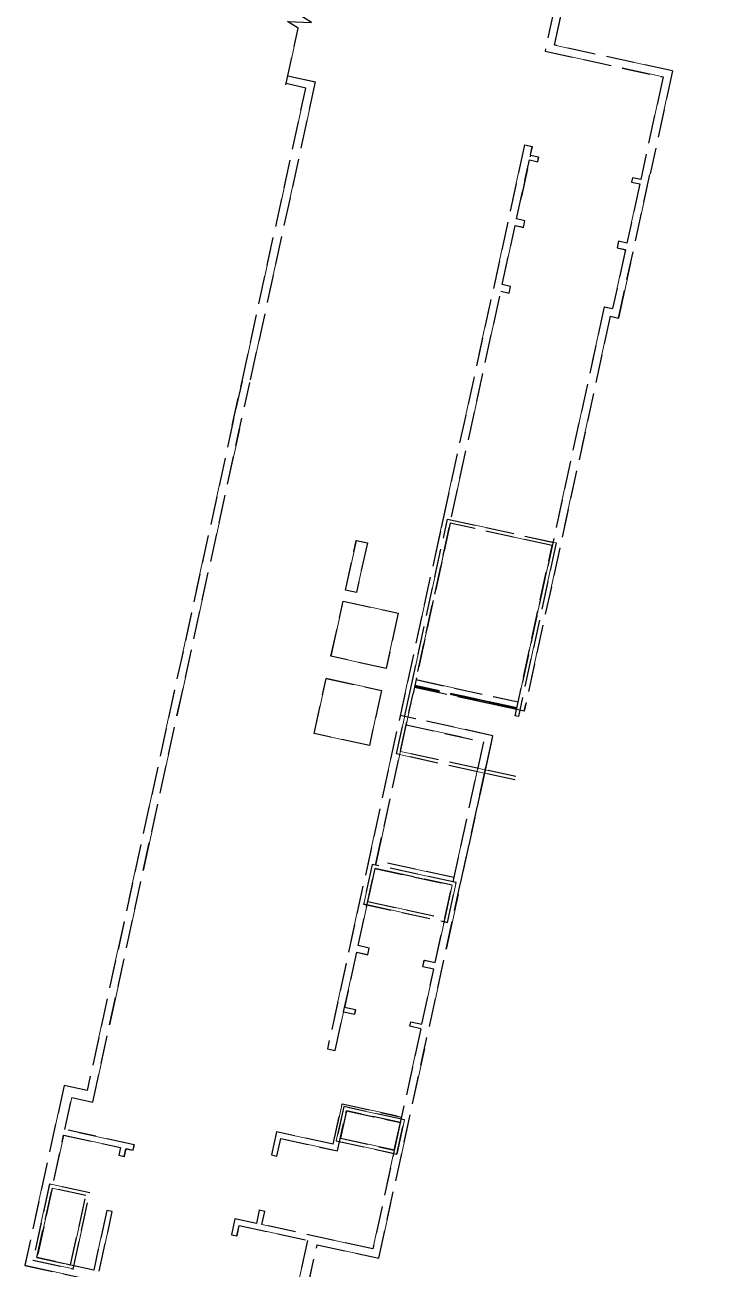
# Model space of a CAD drawing. Extents: x 0 to 531375, y 0 to 4335249.
# Drawn here: x 498334.4 to 498396, y 4330511.7 to 4330621.9 of the extents above; entities that cross this region are included whole.
import ezdxf

# ---------------------------------------------------------------- set-up
doc = ezdxf.new("R2010")
doc.units = 0
doc.linetypes.add('DASH', pattern=[0.35, 0.25, -0.1])
doc.layers.get('0').update_dxf_attribs({"lineweight": 15})
doc.layers.add('地铁', color=4, linetype='Continuous', lineweight=15)

# ---------------------------------------------------------------- blocks, each defined once
blk = doc.blocks.new('总图提取 2015 11 6')
at = {"layer": '地铁', "linetype": 'DASH', "lineweight": -3, "ltscale": 10}
for p, q in [((107436.63, 298272.61, 0), (107421.66, 298204.02, 0)), ((107422.49, 298204.56, 0), (107437.16, 298271.78, 0)), ((107421.66, 298204.02, 0), (107432.11, 298201.74, 0)), ((107432.95, 298202.28, 0), (107422.49, 298204.56, 0)), ((107432.11, 298201.74, 0), (107430.13, 298192.66, 0)), ((107432.95, 298202.28, 0), (107430.96, 298193.17, 0)), ((107419.85, 298195.72, 0), (107411.93, 298159.41, 0)), ((107419.85, 298195.72, 0), (107420.53, 298195.57, 0)), ((107420.38, 298194.86, 0), (107420.53, 298195.57, 0)), ((107420.53, 298195.57, 0), (107420.53, 298195.57, 0)), ((107419.13, 298189.17, 0), (107420.28, 298194.4, 0)), ((107420.28, 298194.4, 0), (107421.01, 298194.24, 0)), ((107420.38, 298194.86, 0), (107420.34, 298194.68, 0)), ((107421.09, 298194.63, 0), (107420.36, 298194.79, 0)), ((107420.36, 298194.79, 0), (107420.36, 298194.76, 0)), ((107420.38, 298194.86, 0), (107420.38, 298194.86, 0)), ((107421.01, 298194.24, 0), (107421.09, 298194.63, 0)), ((107420.1, 298193.61, 0), (107419.5, 298190.86, 0)), ((107428.17, 298180.39, 0), (107430.96, 298193.17, 0)), ((107429.4, 298192.82, 0), (107429.31, 298192.43, 0)), ((107430.13, 298192.66, 0), (107429.4, 298192.82, 0)), ((107430.05, 298192.27, 0), (107428.91, 298187.04, 0)), ((107429.31, 298192.43, 0), (107430.05, 298192.27, 0)), ((107417.87, 298183.36, 0), (107419.01, 298188.58, 0)), ((107419.01, 298188.58, 0), (107419.74, 298188.42, 0)), ((107419.87, 298189.01, 0), (107419.13, 298189.17, 0)), ((107419.74, 298188.42, 0), (107419.87, 298189.01, 0)), ((107428.78, 298186.45, 0), (107427.64, 298181.23, 0)), ((107428.17, 298187.2, 0), (107428.05, 298186.61, 0)), ((107428.05, 298186.61, 0), (107428.78, 298186.45, 0)), ((107428.91, 298187.04, 0), (107428.17, 298187.2, 0)), ((107418.6, 298183.2, 0), (107417.87, 298183.36, 0)), ((107418.47, 298182.61, 0), (107418.6, 298183.2, 0)), ((107410.39, 298149.11, -0.04), (107417.74, 298182.77, 0)), ((107417.74, 298182.77, 0), (107418.47, 298182.61, 0)), ((107426.9, 298181.39, 0), (107427.64, 298181.23, 0)), ((107393.95, 298170.87, 0), (107394.82, 298174.82, 0)), ((107419.8, 298145.58, -0.26), (107410.08, 298147.7, -0.17)), ((107410.23, 298148.38, -0.17), (107419.27, 298146.41, -0.17)), ((107406.65, 298131.96, 0), (107409.79, 298146.33, 0)), ((107413.58, 298130.87, 0), (107406.74, 298132.36, 0)), ((107405.1, 298124.83, 0), (107406.5, 298131.27, 0)), ((107406.59, 298131.67, 0), (107413.43, 298130.18, 0)), ((107411.94, 298123.34, 0), (107413.34, 298129.78, 0)), ((107410.74, 298117.87, 0), (107411.81, 298122.76, 0))]:
    blk.add_line(p, q, dxfattribs=at)
for points, elevation in [([(107398.69, 298201.03), (107399.79, 298206.05), (107398.84, 298206.64), (107400.97, 298206.56), (107400.03, 298207.14), (107401.12, 298212.16)], 0), ([(107394.82, 298174.82), (107400.48, 298200.76), (107398.72, 298201.15), (107398.87, 298201.83), (107401.31, 298201.3), (107395.5, 298174.67)], 0), ([(107427.65, 298181.3), (107427.65, 298181.3)], 0), ([(107408.72, 298108.59), (107406.41, 298097.99), (107396.59, 298100.13), (107396.84, 298101.3), (107396.35, 298101.41), (107396.1, 298100.24), (107394.19, 298100.65), (107393.88, 298099.24), (107394.37, 298099.13), (107394.57, 298100.06), (107400.63, 298098.74), (107399.23, 298092.29)], 0), ([(107382.18, 298096.01), (107383.33, 298101.28), (107382.84, 298101.39), (107381.69, 298096.11), (107376.66, 298097.21), (107379.02, 298108.06), (107384.05, 298106.96), (107383.91, 298106.28), (107384.39, 298106.17), (107384.54, 298106.85), (107385.18, 298106.71), (107385.28, 298107.2), (107379.13, 298108.55), (107379.75, 298111.38), (107381.6, 298110.97), (107395.5, 298174.67)], 0), ([(107394.82, 298174.82), (107381.11, 298112)], 0), ([(107412.99, 298164.3), (107402.39, 298115.7), (107403.07, 298115.55), (107404.24, 298120.88)], 0), ([(107409.68, 298147.22), (107409.67, 298147.22), (107413.02, 298162.59), (107422.65, 298160.49), (107419.3, 298145.12), (107419, 298145.19), (107422.29, 298160.26), (107413.25, 298162.23), (107409.97, 298147.16)], -0.17), ([(107419.13, 298145.77), (107410.09, 298147.75)], -0.17), ([(107419.14, 298145.83), (107410.11, 298147.8)], -0.17), ([(107419.16, 298145.89), (107410.12, 298147.86)], -0.17), ([(107418.99, 298139.51), (107418.99, 298139.51), (107408.49, 298141.8), (107409.68, 298147.22)], -0.17), ([(107419.06, 298139.8), (107419.06, 298139.8), (107408.85, 298142.03), (107409.97, 298147.16)], -0.17), ([(107406.94, 298097.16), (107417.03, 298143.42), (107408.83, 298145.21)], 0), ([(107409.36, 298144.37), (107416.2, 298142.88), (107413.64, 298131.15)], 0), ([(107414.18, 298130.32), (107416.76, 298142.17), (107416.76, 298142.17)], 0), ([(107413.64, 298131.15), (107413.49, 298130.46)], 0), ([(107404.97, 298124.25), (107405.95, 298124.03), (107406.08, 298124.62), (107405.1, 298124.83)], 0), ([(107404.97, 298124.25), (107403.9, 298119.36)], 0), ([(107411.81, 298122.76), (107410.83, 298122.97), (107410.96, 298123.56), (107411.94, 298123.34)], 0), ([(107403.82, 298118.97), (107404.8, 298118.76), (107404.88, 298119.15), (107403.9, 298119.36)], 0), ([(107410.66, 298117.48), (107409.68, 298117.69), (107409.77, 298118.08), (107410.74, 298117.87)], 0), ([(107410.66, 298117.48), (107408.25, 298106.44), (107408.25, 298106.44)], 0), ([(107381.11, 298112), (107379.06, 298112.45), (107375.59, 298096.52), (107399.91, 298091.22), (107401.47, 298098.35), (107406.94, 298097.16)], 0), ([(107402.9, 298107.25), (107403.68, 298110.82), (107408.95, 298109.66)], 0), ([(107403.28, 298106.65), (107404.06, 298110.22), (107408.85, 298109.18)], 0), ([(107402.9, 298107.25), (107397.87, 298108.35), (107397.84, 298108.2), (107397.84, 298108.2), (107397.42, 298106.3), (107397.91, 298106.19), (107398.25, 298107.75), (107403.28, 298106.65)], 0)]:
    blk.add_lwpolyline(points, dxfattribs=dict(at, elevation=elevation))
at = {"layer": '地铁', "linetype": 'DASH', "lineweight": -3, "ltscale": 10, "elevation": 0, "flags": 128}
for points in [[(107426.9, 298181.39), (107419.58, 298147.83), (107419.58, 298147.83)], [(107427.44, 298180.55), (107419.81, 298145.58), (107419.95, 298146.24)], [(107427.44, 298180.55), (107427.44, 298180.55), (107428.17, 298180.39)]]:
    blk.add_lwpolyline(points, dxfattribs=at)
at = {"layer": '地铁', "linetype": 'DASH', "lineweight": -3, "ltscale": 10}
for points, elevation in [([(107404.96, 298156.1), (107403.98, 298156.31), (107404.94, 298160.71), (107405.92, 298160.49)], -0.35), ([(107407.59, 298149.38), (107402.7, 298150.45), (107403.77, 298155.33), (107408.65, 298154.27)], -0.17), ([(107406.1, 298142.54), (107401.21, 298143.61), (107402.28, 298148.49), (107407.16, 298147.43)], -0.17), ([(107413.02, 298126.89), (107413.79, 298130.41), (107406.36, 298132.03), (107405.59, 298128.51)], 0), ([(107413.02, 298126.89), (107413.79, 298130.41), (107406.36, 298132.03), (107405.59, 298128.51)], 0), ([(107412.79, 298127.25), (107413.43, 298130.18), (107406.59, 298131.67), (107405.95, 298128.74)], 0), ([(107408.54, 298106.38), (107409.2, 298109.4), (107403.83, 298110.58), (107403.17, 298107.55)], 0), ([(107408.54, 298106.38), (107409.2, 298109.4), (107403.83, 298110.58), (107403.17, 298107.55)], 0), ([(107408.31, 298106.73), (107408.85, 298109.18), (107404.06, 298110.22), (107403.53, 298107.78)], 0), ([(107379.87, 298096.2), (107381.34, 298102.95), (107377.77, 298103.72), (107376.3, 298096.98)], 0), ([(107379.87, 298096.2), (107381.34, 298102.95), (107377.77, 298103.72), (107376.3, 298096.98)], 0), ([(107379.64, 298096.56), (107380.98, 298102.72), (107378, 298103.37), (107376.66, 298097.21)], 0)]:
    blk.add_lwpolyline(points, close=True, dxfattribs=dict(at, elevation=elevation))
blk = doc.blocks.new('A$C1FB5052D')
blk.add_blockref('总图提取 2015 11 6', (-107044.53, -294821.73))
blk = doc.blocks.new('天津2000地铁')
at = {"layer": '地铁', "linetype": 'DASH', "ltscale": 20}
for p, q in [((392.1, 3450.89, 0), (377.13, 3382.3, 0)), ((377.97, 3382.83, 0), (392.63, 3450.05, 0)), ((377.13, 3382.3, 0), (387.59, 3380.02, 0)), ((388.42, 3380.55, 0), (377.97, 3382.83, 0)), ((387.59, 3380.02, 0), (385.61, 3370.93, 0)), ((388.42, 3380.55, 0), (386.43, 3371.44, 0)), ((375.32, 3373.99, 0), (367.4, 3337.68, 0)), ((375.32, 3373.99, 0), (376.01, 3373.84, 0)), ((375.85, 3373.13, 0), (375.81, 3372.96, 0)), ((375.85, 3373.13, 0), (376.01, 3373.84, 0)), ((375.85, 3373.13, 0), (375.85, 3373.13, 0)), ((376.01, 3373.84, 0), (376.01, 3373.84, 0)), ((374.61, 3367.44, 0), (375.75, 3372.67, 0)), ((375.75, 3372.67, 0), (376.48, 3372.51, 0)), ((375.84, 3373.06, 0), (375.83, 3373.04, 0)), ((376.57, 3372.9, 0), (375.84, 3373.06, 0)), ((376.48, 3372.51, 0), (376.57, 3372.9, 0)), ((375.58, 3371.89, 0), (374.98, 3369.13, 0)), ((383.65, 3358.67, 0), (386.43, 3371.44, 0)), ((384.87, 3371.09, 0), (384.79, 3370.7, 0)), ((385.61, 3370.93, 0), (384.87, 3371.09, 0)), ((385.52, 3370.54, 0), (384.38, 3365.31, 0)), ((384.79, 3370.7, 0), (385.52, 3370.54, 0)), ((373.34, 3361.63, 0), (374.48, 3366.86, 0)), ((374.48, 3366.86, 0), (375.21, 3366.7, 0)), ((375.34, 3367.28, 0), (374.61, 3367.44, 0)), ((375.21, 3366.7, 0), (375.34, 3367.28, 0)), ((383.65, 3365.47, 0), (383.52, 3364.89, 0)), ((384.38, 3365.31, 0), (383.65, 3365.47, 0)), ((384.25, 3364.73, 0), (383.11, 3359.5, 0)), ((383.52, 3364.89, 0), (384.25, 3364.73, 0)), ((365.86, 3327.39, -0.04), (373.21, 3361.04, 0)), ((373.21, 3361.04, 0), (373.95, 3360.88, 0)), ((374.07, 3361.47, 0), (373.34, 3361.63, 0)), ((373.95, 3360.88, 0), (374.07, 3361.47, 0)), ((382.38, 3359.66, 0), (383.11, 3359.5, 0)), ((349.43, 3349.14, 0), (350.29, 3353.1, 0)), ((375.27, 3323.85, -0.26), (365.56, 3325.97, -0.17)), ((365.71, 3326.65, -0.17), (374.74, 3324.68, -0.17)), ((362.13, 3310.23, 0), (365.26, 3324.6, 0)), ((369.05, 3309.14, 0), (362.21, 3310.63, 0)), ((360.57, 3303.11, 0), (361.98, 3309.55, 0)), ((362.07, 3309.95, 0), (368.9, 3308.45, 0)), ((367.41, 3301.62, 0), (368.82, 3308.05, 0)), ((366.22, 3296.14, 0), (367.28, 3301.03, 0))]:
    blk.add_line(p, q, dxfattribs=at)
for points, elevation in [([(354.17, 3379.3), (355.26, 3384.32), (354.32, 3384.92), (356.45, 3384.83), (355.5, 3385.42), (356.6, 3390.44)], 0), ([(350.29, 3353.1), (355.95, 3379.04), (354.19, 3379.42), (354.34, 3380.1), (356.79, 3379.57), (350.98, 3352.95)], 0), ([(383.13, 3359.57), (383.13, 3359.57)], 0), ([(364.19, 3286.86), (361.88, 3276.26), (352.06, 3278.4), (352.32, 3279.58), (351.83, 3279.68), (351.57, 3278.51), (349.67, 3278.93), (349.36, 3277.51), (349.85, 3277.4), (350.05, 3278.33), (356.11, 3277.01), (354.7, 3270.56)], 0), ([(337.65, 3274.28), (338.8, 3279.56), (338.31, 3279.66), (337.16, 3274.39), (332.13, 3275.48), (334.5, 3286.33), (339.53, 3285.23), (339.38, 3284.55), (339.87, 3284.44), (340.02, 3285.13), (340.65, 3284.99), (340.76, 3285.48), (334.6, 3286.82), (335.22, 3289.65), (337.08, 3289.25), (350.98, 3352.95)], 0), ([(350.29, 3353.1), (336.58, 3290.28)], 0), ([(368.47, 3342.57), (357.86, 3293.98), (358.55, 3293.83), (359.71, 3299.15)], 0), ([(365.15, 3325.5), (365.15, 3325.5), (368.5, 3340.86), (378.12, 3338.76), (374.77, 3323.4), (374.48, 3323.46), (377.77, 3338.53), (368.73, 3340.5), (365.44, 3325.43)], -0.17), ([(374.61, 3324.05), (365.57, 3326.02)], -0.17), ([(374.62, 3324.11), (365.58, 3326.08)], -0.17), ([(374.63, 3324.17), (365.59, 3326.14)], -0.17), ([(374.47, 3317.78), (374.47, 3317.78), (363.97, 3320.07), (365.15, 3325.5)], -0.17), ([(374.53, 3318.08), (374.53, 3318.08), (364.33, 3320.3), (365.44, 3325.43)], -0.17), ([(362.42, 3275.43), (372.51, 3321.69), (364.3, 3323.48)], 0), ([(364.84, 3322.65), (371.68, 3321.16), (369.12, 3309.42)], 0), ([(369.65, 3308.59), (372.24, 3320.44), (372.24, 3320.44)], 0), ([(369.12, 3309.42), (368.97, 3308.74)], 0), ([(360.44, 3302.52), (361.42, 3302.31), (361.55, 3302.89), (360.57, 3303.11)], 0), ([(360.44, 3302.52), (359.38, 3297.64)], 0), ([(367.28, 3301.03), (366.31, 3301.24), (366.44, 3301.83), (367.41, 3301.62)], 0), ([(359.29, 3297.25), (360.27, 3297.03), (360.36, 3297.42), (359.38, 3297.64)], 0), ([(366.13, 3295.75), (365.16, 3295.97), (365.24, 3296.36), (366.22, 3296.14)], 0), ([(366.13, 3295.75), (363.72, 3284.71), (363.72, 3284.71)], 0), ([(336.58, 3290.28), (334.53, 3290.72), (331.06, 3274.8), (355.39, 3269.49), (356.94, 3276.62), (362.42, 3275.43)], 0), ([(358.37, 3285.52), (359.15, 3289.09), (364.43, 3287.94)], 0), ([(358.76, 3284.93), (359.53, 3288.49), (364.32, 3287.45)], 0), ([(358.37, 3285.52), (353.34, 3286.62), (353.31, 3286.47), (353.31, 3286.47), (352.89, 3284.57), (353.38, 3284.46), (353.72, 3286.02), (358.76, 3284.93)], 0)]:
    blk.add_lwpolyline(points, dxfattribs=dict(at, elevation=elevation))
at = {"layer": '地铁', "linetype": 'DASH', "ltscale": 20, "elevation": 0, "flags": 128}
for points in [[(382.38, 3359.66), (375.06, 3326.1), (375.05, 3326.1)], [(382.91, 3358.83), (375.28, 3323.85), (375.43, 3324.51)], [(382.91, 3358.83), (382.91, 3358.83), (383.65, 3358.67)]]:
    blk.add_lwpolyline(points, dxfattribs=at)
at = {"layer": '地铁', "linetype": 'DASH', "ltscale": 20}
for points, elevation in [([(360.43, 3334.37), (359.46, 3334.58), (360.42, 3338.98), (361.39, 3338.77)], -0.35), ([(363.06, 3327.65), (358.18, 3328.72), (359.24, 3333.61), (364.13, 3332.54)], -0.17), ([(361.57, 3320.82), (356.69, 3321.88), (357.75, 3326.77), (362.64, 3325.7)], -0.17), ([(368.49, 3305.17), (369.26, 3308.68), (361.84, 3310.3), (361.07, 3306.79)], 0), ([(368.49, 3305.17), (369.26, 3308.68), (361.84, 3310.3), (361.07, 3306.79)], 0), ([(368.27, 3305.52), (368.9, 3308.45), (362.07, 3309.95), (361.43, 3307.02)], 0), ([(364.02, 3284.65), (364.68, 3287.68), (359.3, 3288.85), (358.64, 3285.82)], 0), ([(364.02, 3284.65), (364.68, 3287.68), (359.3, 3288.85), (358.64, 3285.82)], 0), ([(363.79, 3285.01), (364.32, 3287.45), (359.53, 3288.49), (359, 3286.05)], 0), ([(335.34, 3274.48), (336.81, 3281.22), (333.25, 3282), (331.78, 3275.26)], 0), ([(335.34, 3274.48), (336.81, 3281.22), (333.25, 3282), (331.78, 3275.26)], 0), ([(335.11, 3274.83), (336.46, 3280.99), (333.48, 3281.64), (332.13, 3275.48)], 0)]:
    blk.add_lwpolyline(points, close=True, dxfattribs=dict(at, elevation=elevation))

msp = doc.modelspace()

# ---------------------------------------------------------------- block references
at = {"layer": '地铁', "color": 1}
msp.add_blockref('天津2000地铁', (498003.38431, 4327237.28522), dxfattribs=at)
at = {"layer": '地铁'}
msp.add_blockref('A$C1FB5052D', (498003.38431, 4327237.28522), dxfattribs=at)

doc.saveas('drawing.dxf')
